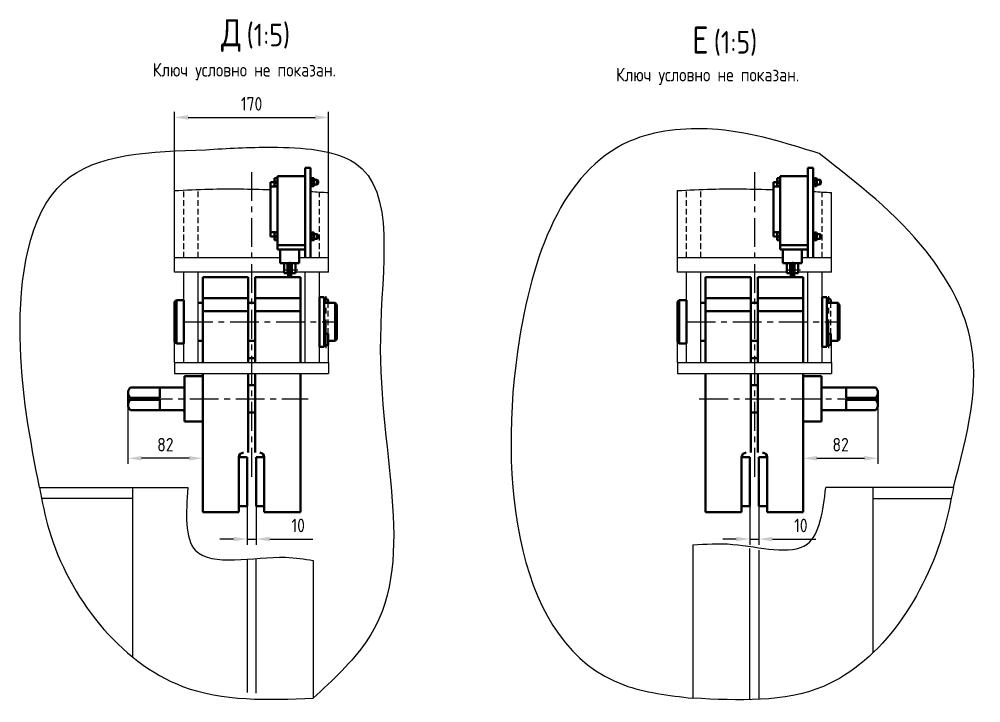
# Model space of a CAD drawing. Header units: millimetres. Extents: x 467 to 39028, y -12467 to 24298.
# Drawn here: x 33705 to 34766, y -3416 to -2661 of the extents above; entities that cross this region are included whole.
import ezdxf
from ezdxf.enums import TextEntityAlignment as Align

# ---------------------------------------------------------------- set-up
doc = ezdxf.new("R2010")
doc.units = ezdxf.units.MM
for name, pattern in [('CENTER', [50.8, 31.75, -6.35, 6.35, -6.35]), ('CENTER2', [1.125, 0.75, -0.125, 0.125, -0.125]), ('HIDDEN', [9.525, 6.35, -3.175])]:
    doc.linetypes.add(name, pattern=pattern)
for name, color, linetype in [('Bord', 1, 'Continuous'), ('Cen', 5, 'CENTER'), ('CEN2', 5, 'CENTER2'), ('Cent', 5, 'CENTER'), ('Dim', 7, 'Continuous'), ('Hide', 250, 'HIDDEN'), ('Text', 3, 'Continuous'), ('Textb', 6, 'Continuous')]:
    doc.layers.add(name, color=color, linetype=linetype)
doc.layers.add('Cont', color=6, linetype='Continuous', lineweight=40)
doc.styles.add('Style1', font='romans.shx', dxfattribs={"width": 0.8})
doc.dimstyles.new('Lin_5', dxfattribs={"dimscale": 5, "dimtxt": 3, "dimasz": 3, "dimexe": 1.25, "dimexo": 0, "dimgap": 1.5, "dimtad": 1, "dimdec": 1, "dimtxsty": 'Style1', "dimcen": 2.5, "dimclrt": 3, "dimadec": 0, "dimazin": 0, "dimtfac": 1, "dimtdec": 1, "dimtmove": 0, "dimatfit": 3, "dimldrblk": 'DOT', "dimfxl": 1, "dimarcsym": 0})

# ---------------------------------------------------------------- blocks, each defined once
blk = doc.blocks.new('*D286')
at = {"layer": 'Defpoints', "color": 0, "transparency": 16777216}
for p in [(33956.5, -3199.1), (33966.5, -3199.1), (33966.5, -3235.4)]:
    blk.add_point(p, dxfattribs=at)
at = {"layer": 'Dim', "color": 0, "lineweight": -2, "transparency": 16777216}
for p, q in [((33956.5, -3199.1), (33956.5, -3241.7)), ((33966.5, -3199.1), (33966.5, -3241.7)), ((33941.5, -3235.4), (33926.5, -3235.4)), ((33956.5, -3235.4), (33966.5, -3235.4)), ((33981.5, -3235.4), (34029.2, -3235.4))]:
    blk.add_line(p, q, dxfattribs=at)
at = {"layer": 'Dim', "color": 0, "transparency": 16777216}
for points in [[(33941.5, -3232.9), (33941.5, -3237.9), (33956.5, -3235.4)], [(33981.5, -3232.9), (33981.5, -3237.9), (33966.5, -3235.4)]]:
    blk.add_solid(points, dxfattribs=at)
at = {"layer": 'Dim', "color": 3, "transparency": 16777216, "insert": (34012.9, -3220.4), "char_height": 15, "attachment_point": 5, "style": 'Style1'}
blk.add_mtext('10', dxfattribs=at)
blk = doc.blocks.new('_Dot')
at = {"color": 0, "linetype": 'ByBlock', "lineweight": -2}
blk.add_line((-0.5, 0), (-1, 0), dxfattribs=at)
at = {"color": 0, "linetype": 'ByBlock', "const_width": 0.5}
blk.add_lwpolyline([(-0.25, 0, 1), (0.25, 0, 1)], format="xyb", close=True, dxfattribs=at)
blk = doc.blocks.new('*D287')
at = {"layer": 'Defpoints', "color": 0, "transparency": 16777216}
for p in [(34046.5, -2769.7), (33876.5, -2850.6), (34046.5, -2852.7)]:
    blk.add_point(p, dxfattribs=at)
at = {"layer": 'Dim', "color": 0, "lineweight": -2, "transparency": 16777216}
for p, q in [((33876.5, -2850.6), (33876.5, -2763.4)), ((33891.5, -2769.7), (34031.5, -2769.7)), ((34046.5, -2852.7), (34046.5, -2763.4))]:
    blk.add_line(p, q, dxfattribs=at)
at = {"layer": 'Dim', "color": 0, "transparency": 16777216}
for points in [[(33891.5, -2767.2), (33891.5, -2772.2), (33876.5, -2769.7)], [(34031.5, -2767.2), (34031.5, -2772.2), (34046.5, -2769.7)]]:
    blk.add_solid(points, dxfattribs=at)
at = {"layer": 'Dim', "color": 3, "transparency": 16777216, "insert": (33961.5, -2754.7), "char_height": 15, "attachment_point": 5, "style": 'Style1'}
blk.add_mtext('170', dxfattribs=at)
blk = doc.blocks.new('*D288')
at = {"layer": 'Defpoints', "color": 0, "transparency": 16777216}
for p in [(33825, -3083.9), (33907.5, -3110), (33825, -3146.2)]:
    blk.add_point(p, dxfattribs=at)
at = {"layer": 'Dim', "color": 0, "lineweight": -2, "transparency": 16777216}
for p, q in [((33825, -3083.9), (33825, -3152.5)), ((33907.5, -3110), (33907.5, -3152.5)), ((33892.5, -3146.2), (33840, -3146.2))]:
    blk.add_line(p, q, dxfattribs=at)
at = {"layer": 'Dim', "color": 0, "transparency": 16777216}
for points in [[(33840, -3143.7), (33840, -3148.7), (33825, -3146.2)], [(33892.5, -3143.7), (33892.5, -3148.7), (33907.5, -3146.2)]]:
    blk.add_solid(points, dxfattribs=at)
at = {"layer": 'Dim', "color": 3, "transparency": 16777216, "insert": (33866.3, -3131.2), "char_height": 15, "attachment_point": 5, "style": 'Style1'}
blk.add_mtext('82', dxfattribs=at)
blk = doc.blocks.new('ZNAK01')
at = {"layer": 'Textb', "style": 'Style1', "width": 0.8}
blk.add_attdef('А', text='', height=6, dxfattribs=at).set_placement((3.95, -0.02), align=Align.RIGHT)
blk.add_attdef('SC(1)', (5.07, -0.02), '', height=5, dxfattribs=at)
blk = doc.blocks.new('*D289')
at = {"layer": 'Defpoints', "color": 0, "transparency": 16777216}
for p in [(34511.4, -3199.1), (34521.4, -3199.1), (34521.4, -3235.4)]:
    blk.add_point(p, dxfattribs=at)
at = {"layer": 'Dim', "color": 0, "lineweight": -2, "transparency": 16777216}
for p, q in [((34511.4, -3199.1), (34511.4, -3241.7)), ((34521.4, -3199.1), (34521.4, -3241.7)), ((34496.4, -3235.4), (34481.4, -3235.4)), ((34511.4, -3235.4), (34521.4, -3235.4)), ((34536.4, -3235.4), (34584.1, -3235.4))]:
    blk.add_line(p, q, dxfattribs=at)
at = {"layer": 'Dim', "color": 0, "transparency": 16777216}
for points in [[(34496.4, -3232.9), (34496.4, -3237.9), (34511.4, -3235.4)], [(34536.4, -3232.9), (34536.4, -3237.9), (34521.4, -3235.4)]]:
    blk.add_solid(points, dxfattribs=at)
at = {"layer": 'Dim', "color": 3, "transparency": 16777216, "insert": (34567.7, -3220.4), "char_height": 15, "attachment_point": 5, "style": 'Style1'}
blk.add_mtext('10', dxfattribs=at)
blk = doc.blocks.new('*D290')
at = {"layer": 'Defpoints', "color": 0, "transparency": 16777216}
for p in [(34652.8, -3083.9), (34570.4, -3110), (34652.8, -3146.2)]:
    blk.add_point(p, dxfattribs=at)
at = {"layer": 'Dim', "color": 0, "lineweight": -2, "transparency": 16777216}
for p, q in [((34652.8, -3083.9), (34652.8, -3152.5)), ((34570.4, -3110), (34570.4, -3152.5)), ((34585.4, -3146.2), (34637.8, -3146.2))]:
    blk.add_line(p, q, dxfattribs=at)
at = {"layer": 'Dim', "color": 0, "transparency": 16777216}
for points in [[(34585.4, -3143.7), (34585.4, -3148.7), (34570.4, -3146.2)], [(34637.8, -3143.7), (34637.8, -3148.7), (34652.8, -3146.2)]]:
    blk.add_solid(points, dxfattribs=at)
at = {"layer": 'Dim', "color": 3, "transparency": 16777216, "insert": (34611.6, -3131.2), "char_height": 15, "attachment_point": 5, "style": 'Style1'}
blk.add_mtext('82', dxfattribs=at)

msp = doc.modelspace()

# ---------------------------------------------------------------- linework, layer by layer
at = {"layer": 'Bord', "ltscale": 0.496}
for p, q in [((34030.397, -2839.093), (34034.43, -2839.093)), ((34030.397, -2843.227), (34034.43, -2843.227)), ((34585.27, -2839.093), (34589.303, -2839.093)), ((34585.27, -2843.227), (34589.303, -2843.227)), ((34030.397, -2899.093), (34034.43, -2899.093)), ((34030.397, -2903.227), (34034.43, -2903.227)), ((34585.27, -2899.093), (34589.303, -2899.093)), ((34585.27, -2903.227), (34589.303, -2903.227))]:
    msp.add_line(p, q, dxfattribs=at)
at = {"layer": 'Bord'}
for p, q in [((33727.288, -3178.558), (33891.119, -3178.56)), ((33830.399, -3365.988), (33830.396, -3178.561)), ((34736.105, -3178.558), (34595.273, -3178.56)), ((34647.469, -3360.881), (34647.471, -3178.561)), ((33830.423, -3190.556), (33729.495, -3190.557)), ((34647.444, -3190.556), (34733.898, -3190.557)), ((34448.43, -3241.876), (34448.436, -3411.205)), ((34511.37, -3412.861), (34511.37, -3245.799)), ((33956.497, -3257.671), (33956.498, -3404.887)), ((33966.496, -3405.778), (33966.496, -3256.94)), ((34521.369, -3247.66), (34521.369, -3412.51)), ((34029.436, -3258.938), (34029.431, -3411.205))]:
    msp.add_line(p, q, dxfattribs=at)
for points, knots in [([(34588.057, -2809.67), (34551.551, -2798.113), (34485.915, -2777.333), (34321.601, -2789.999), (34217.68, -3055.589), (34258.131, -3388.787), (34421.846, -3408.073), (34448.436, -3411.205)], [0, 0, 0, 0, 115.10112163, 206.9503807, 461.36037269, 861.22878056, 938.7669498, 938.7669498, 938.7669498, 938.7669498]), ([(33727.288, -3178.558), (33717.06, -3125.416), (33696.029, -3016.141), (33723.047, -2811.081), (33850.448, -2807.212), (33911.069, -2805.371)], [0, 0, 0, 0, 168.01832867, 345.49484149, 506.60068017, 506.60068017, 506.60068017, 506.60068017]), ([(33911.069, -2805.371), (33934.685, -2803.931), (33988.305, -2800.66), (34130.027, -2810.638), (34075.229, -3080.662), (34158.348, -3291.82), (34051.161, -3391.082), (34029.431, -3411.205)], [0, 0, 0, 0, 73.1126751, 166.00749644, 361.77870852, 697.49557354, 782.86237909, 782.86237909, 782.86237909, 782.86237909]), ([(34736.105, -3178.558), (34751.191, -3121.919), (34775.775, -3029.62), (34700.49, -2896.924), (34630.346, -2842.489), (34588.057, -2809.67)], [0, 0, 0, 0, 167.63959973, 273.1846736, 433.42671517, 433.42671517, 433.42671517, 433.42671517]), ([(33876.497, -2850.56), (33889.187, -2849.911), (33924.51, -2848.103), (33959.85, -2848.662), (33982.497, -2849.492)], [0, 0, 0, 0, 38.10984978, 106.07287068, 106.07287068, 106.07287068, 106.07287068]), ([(34431.37, -2850.56), (34444.061, -2849.911), (34479.384, -2848.103), (34514.724, -2848.662), (34537.37, -2849.492)], [0, 0, 0, 0, 38.10984978, 106.07287068, 106.07287068, 106.07287068, 106.07287068]), ([(33727.288, -3178.558), (33730.34, -3194.257), (33747.742, -3283.758), (33851.504, -3417.945), (33979.554, -3413.095), (34029.431, -3411.205)], [0, 0, 0, 0, 48.25422289, 275.09139175, 419.82071356, 419.82071356, 419.82071356, 419.82071356]), ([(33891.119, -3178.56), (33889.201, -3206.711), (33884.545, -3275.033), (33977.975, -3250.918), (34019.657, -3257.414), (34029.436, -3258.938)], [0, 0, 0, 0, 69.90211051, 169.64520876, 200.22089095, 200.22089095, 200.22089095, 200.22089095]), ([(34448.43, -3241.876), (34462.616, -3240.898), (34503.129, -3238.102), (34584.795, -3262.537), (34592.047, -3204.411), (34595.273, -3178.56)], [0, 0, 0, 0, 44.18046302, 126.1721276, 191.84889753, 191.84889753, 191.84889753, 191.84889753]), ([(34736.105, -3178.558), (34732.986, -3194.195), (34715.797, -3280.381), (34625.54, -3420.055), (34498.975, -3413.731), (34448.436, -3411.205)], [0, 0, 0, 0, 48.25422289, 265.97132198, 410.7006438, 410.7006438, 410.7006438, 410.7006438])]:
    msp.add_open_spline(points, degree=3, knots=knots, dxfattribs=at)
for points in [[(34026.497, -2851.56), (34033.163, -2851.922), (34039.83, -2852.296), (34046.497, -2852.671)], [(34581.37, -2851.56), (34588.037, -2851.922), (34594.704, -2852.296), (34601.37, -2852.671)]]:
    msp.add_open_spline(points, degree=3, dxfattribs=at)
at = {"layer": 'Cen'}
for p, q in [((34043.828, -3024.479), (34043.828, -2967.151)), ((34598.702, -3024.479), (34598.702, -2967.151)), ((33886.858, -2995.56), (34055.005, -2995.56)), ((34441.731, -2995.56), (34609.878, -2995.56)), ((33842.386, -3080.55), (34023.952, -3080.55)), ((34455.582, -3080.55), (34635.481, -3080.55))]:
    msp.add_line(p, q, dxfattribs=at)
at = {"layer": 'CEN2'}
for p, q in [((34012.426, -2938.56), (33996.483, -2938.56)), ((34003.497, -2929.237), (34003.497, -2946.92)), ((34567.3, -2938.56), (34551.357, -2938.56)), ((34558.37, -2929.237), (34558.37, -2946.92))]:
    msp.add_line(p, q, dxfattribs=at)
at = {"layer": 'Cent'}
for p, q in [((33961.497, -2830.011), (33961.497, -3169.85)), ((34516.37, -2830.011), (34516.37, -3169.85))]:
    msp.add_line(p, q, dxfattribs=at)
at = {"layer": 'Cont'}
for p, q in [((34020.497, -2825.56), (34020.497, -2924.56)), ((34020.497, -2825.56), (34026.497, -2825.56)), ((34026.497, -2924.56), (34026.497, -2825.56)), ((34575.37, -2825.56), (34575.37, -2924.56)), ((34575.37, -2825.56), (34581.37, -2825.56)), ((34581.37, -2924.56), (34581.37, -2825.56)), ((33982.497, -2845.949), (33982.497, -2841.16)), ((33982.497, -2841.16), (33988.397, -2841.16)), ((33989.997, -2834.66), (34020.497, -2834.66)), ((33989.997, -2834.66), (33989.997, -2910.66)), ((34537.37, -2845.949), (34537.37, -2841.16)), ((34537.37, -2841.16), (34543.27, -2841.16)), ((34544.87, -2834.66), (34575.37, -2834.66)), ((34544.87, -2834.66), (34544.87, -2910.66)), ((33982.497, -2845.949), (33982.497, -2896.371)), ((33982.497, -2845.949), (33989.997, -2845.949)), ((34537.37, -2845.949), (34537.37, -2896.371)), ((34537.37, -2845.949), (34544.87, -2845.949)), ((33982.497, -2901.16), (33982.497, -2896.371)), ((33982.497, -2896.371), (33989.997, -2896.371)), ((34537.37, -2901.16), (34537.37, -2896.371)), ((34537.37, -2896.371), (34544.87, -2896.371)), ((33982.497, -2901.16), (33988.397, -2901.16)), ((34537.37, -2901.16), (34543.27, -2901.16)), ((33989.997, -2910.66), (34020.497, -2910.66)), ((33989.997, -2915.66), (33989.997, -2910.66)), ((34020.497, -2915.66), (33989.997, -2915.66)), ((33992.997, -2915.66), (33992.997, -2930.66)), ((34013.997, -2915.66), (34013.997, -2930.66)), ((34544.87, -2910.66), (34575.37, -2910.66)), ((34544.87, -2915.66), (34544.87, -2910.66)), ((34575.37, -2915.66), (34544.87, -2915.66)), ((34547.87, -2915.66), (34547.87, -2930.66)), ((34568.87, -2915.66), (34568.87, -2930.66)), ((34013.997, -2930.66), (33992.997, -2930.66)), ((33997.247, -2930.66), (33997.247, -2941.811)), ((34001.197, -2941.811), (34001.197, -2930.66)), ((34001.197, -2936.87), (34001.719, -2936.87)), ((34001.719, -2930.848), (34001.719, -2946.272)), ((34001.719, -2930.848), (34005.274, -2930.848)), ((34005.274, -2930.848), (34005.274, -2946.272)), ((34005.797, -2936.87), (34005.274, -2936.87)), ((34005.797, -2941.811), (34005.797, -2930.66)), ((34009.747, -2930.66), (34009.747, -2941.811)), ((34568.87, -2930.66), (34547.87, -2930.66)), ((34552.12, -2930.66), (34552.12, -2941.811)), ((34556.07, -2941.811), (34556.07, -2930.66)), ((34556.07, -2936.87), (34556.593, -2936.87)), ((34556.593, -2930.848), (34556.593, -2946.272)), ((34556.593, -2930.848), (34560.148, -2930.848)), ((34560.148, -2930.848), (34560.148, -2946.272)), ((34560.67, -2936.87), (34560.148, -2936.87)), ((34560.67, -2941.811), (34560.67, -2930.66)), ((34564.62, -2930.66), (34564.62, -2941.811)), ((33907.497, -2946.272), (33907.497, -3040.56)), ((33907.497, -2946.272), (33957.497, -2946.272)), ((33957.497, -2946.272), (33957.497, -3040.56)), ((33965.497, -2946.272), (33965.497, -3040.56)), ((34015.497, -2946.272), (33965.497, -2946.272)), ((34001.197, -2941.811), (33997.247, -2941.811)), ((34001.197, -2940.25), (34001.719, -2940.25)), ((34001.719, -2946.272), (34005.274, -2946.272)), ((34005.797, -2940.25), (34005.274, -2940.25)), ((34009.747, -2941.811), (34005.797, -2941.811)), ((34015.497, -2946.272), (34015.497, -3040.56)), ((34462.37, -2946.272), (34462.37, -3040.56)), ((34462.37, -2946.272), (34512.37, -2946.272)), ((34512.37, -2946.272), (34512.37, -3040.56)), ((34520.37, -2946.272), (34520.37, -3040.56)), ((34570.37, -2946.272), (34520.37, -2946.272)), ((34556.07, -2941.811), (34552.12, -2941.811)), ((34556.07, -2940.25), (34556.593, -2940.25)), ((34556.593, -2946.272), (34560.148, -2946.272)), ((34560.67, -2940.25), (34560.148, -2940.25)), ((34564.62, -2941.811), (34560.67, -2941.811)), ((34570.37, -2946.272), (34570.37, -3040.56)), ((33878.497, -2971.56), (33876.497, -2973.56)), ((33878.497, -2971.56), (33878.497, -3019.56)), ((33886.497, -2971.56), (33878.497, -2971.56)), ((33886.497, -3019.56), (33886.497, -2971.56)), ((33957.497, -2969.302), (33907.497, -2969.302)), ((34015.497, -2969.302), (33965.497, -2969.302)), ((34036.497, -3023.06), (34036.497, -2968.06)), ((34041.578, -2968.06), (34036.578, -2968.06)), ((34041.578, -3023.06), (34041.578, -2968.06)), ((34433.37, -2971.56), (34431.37, -2973.56)), ((34433.37, -2971.56), (34433.37, -3019.56)), ((34441.37, -2971.56), (34433.37, -2971.56)), ((34441.37, -3019.56), (34441.37, -2971.56)), ((34512.37, -2969.302), (34462.37, -2969.302)), ((34570.37, -2969.302), (34520.37, -2969.302)), ((34591.37, -3023.06), (34591.37, -2968.06)), ((34596.452, -2968.06), (34591.452, -2968.06)), ((34596.452, -3023.06), (34596.452, -2968.06)), ((33876.497, -3017.56), (33876.497, -2973.56)), ((33907.497, -2974.56), (33902.497, -2974.56)), ((33965.497, -2974.56), (33957.497, -2974.56)), ((34053.578, -2974.56), (34041.578, -2974.56)), ((34046.078, -2974.56), (34046.078, -2972.31)), ((34053.578, -2974.56), (34053.578, -3016.56)), ((34053.578, -2974.56), (34055.578, -2976.56)), ((34055.578, -2976.56), (34055.578, -3014.56)), ((34431.37, -3017.56), (34431.37, -2973.56)), ((34462.37, -2974.56), (34457.37, -2974.56)), ((34520.37, -2974.56), (34512.37, -2974.56)), ((34608.452, -2974.56), (34596.452, -2974.56)), ((34600.952, -2974.56), (34600.952, -2972.31)), ((34608.452, -2974.56), (34608.452, -3016.56)), ((34608.452, -2974.56), (34610.452, -2976.56)), ((34610.452, -2976.56), (34610.452, -3014.56)), ((33957.497, -2983.68), (33907.497, -2983.68)), ((34015.497, -2983.68), (33965.497, -2983.68)), ((34512.37, -2983.68), (34462.37, -2983.68)), ((34570.37, -2983.68), (34520.37, -2983.68)), ((34041.578, -3008.685), (34046.078, -3008.685)), ((34046.078, -3020.924), (34046.078, -3008.685)), ((34596.452, -3008.685), (34600.952, -3008.685)), ((34600.952, -3020.924), (34600.952, -3008.685)), ((33878.497, -3019.56), (33876.497, -3017.56)), ((33886.497, -3019.56), (33878.497, -3019.56)), ((33907.497, -3016.56), (33902.497, -3016.56)), ((33965.497, -3016.56), (33957.497, -3016.56)), ((34041.578, -3023.06), (34036.578, -3023.06)), ((34053.578, -3016.56), (34046.078, -3016.56)), ((34053.578, -3016.56), (34055.578, -3014.56)), ((34433.37, -3019.56), (34431.37, -3017.56)), ((34441.37, -3019.56), (34433.37, -3019.56)), ((34462.37, -3016.56), (34457.37, -3016.56)), ((34520.37, -3016.56), (34512.37, -3016.56)), ((34596.452, -3023.06), (34591.452, -3023.06)), ((34608.452, -3016.56), (34600.952, -3016.56)), ((34608.452, -3016.56), (34610.452, -3014.56)), ((33965.497, -3035.56), (33957.497, -3035.56)), ((34520.37, -3035.56), (34512.37, -3035.56)), ((33887.497, -3095.05), (33887.497, -3055.55)), ((33887.497, -3055.55), (33907.497, -3055.55)), ((33907.497, -3052.56), (33907.497, -3205.598)), ((33907.497, -3055.55), (33907.497, -3105.55)), ((33957.497, -3052.56), (33957.497, -3139.981)), ((33965.497, -3052.56), (33965.497, -3139.981)), ((34015.497, -3052.56), (34015.497, -3205.598)), ((34462.37, -3052.56), (34462.37, -3205.598)), ((34512.37, -3052.56), (34512.37, -3139.981)), ((34520.37, -3052.56), (34520.37, -3139.981)), ((34570.37, -3052.56), (34570.37, -3205.598)), ((34570.37, -3055.55), (34570.37, -3105.55)), ((34590.37, -3055.55), (34570.37, -3055.55)), ((34590.37, -3095.05), (34590.37, -3055.55)), ((33957.497, -3065.55), (33965.497, -3065.55)), ((34512.37, -3065.55), (34520.37, -3065.55)), ((33825.049, -3080.55), (33825.049, -3073.8)), ((33827.826, -3068.05), (33882.29, -3068.05)), ((33860.049, -3079.55), (33860.049, -3068.05)), ((33882.29, -3068.05), (33885.497, -3068.05)), ((34595.577, -3068.05), (34592.37, -3068.05)), ((34650.041, -3068.05), (34595.577, -3068.05)), ((34617.818, -3079.55), (34617.818, -3068.05)), ((34652.818, -3080.55), (34652.818, -3073.8)), ((33825.049, -3080.55), (33825.049, -3087.3)), ((33827.826, -3079.55), (33860.049, -3079.55)), ((33827.826, -3081.55), (33860.049, -3081.55)), ((33860.049, -3081.55), (33860.049, -3093.05)), ((34650.041, -3079.55), (34617.818, -3079.55)), ((34617.818, -3081.55), (34617.818, -3093.05)), ((34650.041, -3081.55), (34617.818, -3081.55)), ((34652.818, -3080.55), (34652.818, -3087.3)), ((33827.826, -3093.05), (33882.203, -3093.05)), ((33882.203, -3093.05), (33885.497, -3093.05)), ((33887.497, -3105.55), (33887.497, -3095.05)), ((33957.497, -3095.55), (33965.497, -3095.55)), ((34512.37, -3095.55), (34520.37, -3095.55)), ((34590.37, -3105.55), (34590.37, -3095.05)), ((34595.664, -3093.05), (34592.37, -3093.05)), ((34650.041, -3093.05), (34595.664, -3093.05)), ((33907.497, -3105.55), (33887.497, -3105.55)), ((34570.37, -3105.55), (34590.37, -3105.55)), ((33947.497, -3144.981), (33947.497, -3205.598)), ((33947.497, -3144.981), (33956.497, -3144.981)), ((33947.497, -3199.146), (33947.497, -3144.981)), ((33956.497, -3144.981), (33956.497, -3199.146)), ((33975.497, -3144.981), (33966.497, -3144.981)), ((33966.497, -3144.981), (33966.497, -3199.146)), ((33975.497, -3144.981), (33975.497, -3205.598)), ((33975.497, -3199.146), (33975.497, -3144.981)), ((34502.37, -3144.981), (34502.37, -3205.598)), ((34502.37, -3144.981), (34511.37, -3144.981)), ((34502.37, -3199.146), (34502.37, -3144.981)), ((34511.37, -3144.981), (34511.37, -3199.146)), ((34530.37, -3144.981), (34521.37, -3144.981)), ((34521.37, -3144.981), (34521.37, -3199.146)), ((34530.37, -3144.981), (34530.37, -3205.598)), ((34530.37, -3199.146), (34530.37, -3144.981)), ((33956.497, -3199.146), (33947.497, -3199.146)), ((33966.497, -3199.146), (33975.497, -3199.146)), ((34511.37, -3199.146), (34502.37, -3199.146)), ((34521.37, -3199.146), (34530.37, -3199.146)), ((33947.497, -3205.598), (33907.497, -3205.598)), ((33975.497, -3205.598), (34015.497, -3205.598)), ((34502.37, -3205.598), (34462.37, -3205.598)), ((34530.37, -3205.598), (34570.37, -3205.598))]:
    msp.add_line(p, q, dxfattribs=at)
at = {"layer": 'Cont', "ltscale": 0.496}
for p, q in [((33986.697, -2840.46), (33986.697, -2836.91)), ((33986.697, -2836.91), (33989.997, -2836.91)), ((33988.397, -2840.46), (33986.697, -2840.46)), ((33986.697, -2845.41), (33986.697, -2841.86)), ((33986.697, -2841.86), (33988.397, -2841.86)), ((33988.397, -2841.86), (33988.397, -2840.46)), ((33989.997, -2836.91), (33989.997, -2845.41)), ((34026.497, -2844.91), (34026.497, -2837.41)), ((34026.497, -2837.41), (34027.697, -2837.41)), ((34026.497, -2840.723), (34027.697, -2841.16)), ((34026.497, -2841.16), (34027.697, -2841.597)), ((34027.697, -2837.56), (34028.101, -2836.86)), ((34027.697, -2837.41), (34027.697, -2844.91)), ((34027.697, -2837.56), (34027.697, -2844.76)), ((34027.697, -2838.31), (34028.101, -2839.01)), ((34027.697, -2844.01), (34028.101, -2843.31)), ((34028.101, -2836.86), (34029.993, -2836.86)), ((34028.101, -2839.01), (34029.993, -2839.01)), ((34028.101, -2843.31), (34029.993, -2843.31)), ((34029.993, -2836.86), (34030.397, -2837.56)), ((34029.993, -2839.01), (34030.397, -2838.31)), ((34029.993, -2843.31), (34030.397, -2844.01)), ((34030.397, -2837.56), (34030.397, -2844.76)), ((34033.997, -2838.66), (34030.397, -2838.66)), ((34030.397, -2843.66), (34033.997, -2843.66)), ((34034.997, -2839.66), (34033.997, -2838.66)), ((34033.997, -2843.66), (34033.997, -2838.66)), ((34033.997, -2843.66), (34034.997, -2842.66)), ((34034.997, -2842.66), (34034.997, -2839.66)), ((34541.57, -2840.46), (34541.57, -2836.91)), ((34541.57, -2836.91), (34544.87, -2836.91)), ((34543.27, -2840.46), (34541.57, -2840.46)), ((34541.57, -2845.41), (34541.57, -2841.86)), ((34541.57, -2841.86), (34543.27, -2841.86)), ((34543.27, -2841.86), (34543.27, -2840.46)), ((34544.87, -2836.91), (34544.87, -2845.41)), ((34581.37, -2844.91), (34581.37, -2837.41)), ((34581.37, -2837.41), (34582.57, -2837.41)), ((34581.37, -2840.723), (34582.57, -2841.16)), ((34581.37, -2841.16), (34582.57, -2841.597)), ((34582.57, -2837.56), (34582.974, -2836.86)), ((34582.57, -2837.41), (34582.57, -2844.91)), ((34582.57, -2837.56), (34582.57, -2844.76)), ((34582.57, -2838.31), (34582.974, -2839.01)), ((34582.57, -2844.01), (34582.974, -2843.31)), ((34582.974, -2836.86), (34584.866, -2836.86)), ((34582.974, -2839.01), (34584.866, -2839.01)), ((34582.974, -2843.31), (34584.866, -2843.31)), ((34584.866, -2836.86), (34585.27, -2837.56)), ((34584.866, -2839.01), (34585.27, -2838.31)), ((34584.866, -2843.31), (34585.27, -2844.01)), ((34585.27, -2837.56), (34585.27, -2844.76)), ((34588.87, -2838.66), (34585.27, -2838.66)), ((34585.27, -2843.66), (34588.87, -2843.66)), ((34589.87, -2839.66), (34588.87, -2838.66)), ((34588.87, -2843.66), (34588.87, -2838.66)), ((34588.87, -2843.66), (34589.87, -2842.66)), ((34589.87, -2842.66), (34589.87, -2839.66)), ((33989.997, -2845.41), (33986.697, -2845.41)), ((34027.697, -2844.91), (34026.497, -2844.91)), ((34028.101, -2845.46), (34027.697, -2844.76)), ((34029.993, -2845.46), (34028.101, -2845.46)), ((34030.397, -2844.76), (34029.993, -2845.46)), ((34544.87, -2845.41), (34541.57, -2845.41)), ((34582.57, -2844.91), (34581.37, -2844.91)), ((34582.974, -2845.46), (34582.57, -2844.76)), ((34584.866, -2845.46), (34582.974, -2845.46)), ((34585.27, -2844.76), (34584.866, -2845.46)), ((33986.697, -2900.46), (33986.697, -2896.91)), ((33986.697, -2896.91), (33989.997, -2896.91)), ((33989.997, -2896.91), (33989.997, -2905.41)), ((34027.697, -2897.56), (34028.101, -2896.86)), ((34028.101, -2896.86), (34029.993, -2896.86)), ((34029.993, -2896.86), (34030.397, -2897.56)), ((34541.57, -2900.46), (34541.57, -2896.91)), ((34541.57, -2896.91), (34544.87, -2896.91)), ((34544.87, -2896.91), (34544.87, -2905.41)), ((34582.57, -2897.56), (34582.974, -2896.86)), ((34582.974, -2896.86), (34584.866, -2896.86)), ((34584.866, -2896.86), (34585.27, -2897.56)), ((33988.397, -2900.46), (33986.697, -2900.46)), ((33986.697, -2905.41), (33986.697, -2901.86)), ((33986.697, -2901.86), (33988.397, -2901.86)), ((33989.997, -2905.41), (33986.697, -2905.41)), ((33988.397, -2901.86), (33988.397, -2900.46)), ((34026.497, -2904.91), (34026.497, -2897.41)), ((34026.497, -2897.41), (34027.697, -2897.41)), ((34026.497, -2900.723), (34027.697, -2901.16)), ((34026.497, -2901.16), (34027.697, -2901.597)), ((34027.697, -2904.91), (34026.497, -2904.91)), ((34027.697, -2897.41), (34027.697, -2904.91)), ((34027.697, -2897.56), (34027.697, -2904.76)), ((34027.697, -2898.31), (34028.101, -2899.01)), ((34027.697, -2904.01), (34028.101, -2903.31)), ((34028.101, -2905.46), (34027.697, -2904.76)), ((34028.101, -2899.01), (34029.993, -2899.01)), ((34028.101, -2903.31), (34029.993, -2903.31)), ((34029.993, -2905.46), (34028.101, -2905.46)), ((34029.993, -2899.01), (34030.397, -2898.31)), ((34029.993, -2903.31), (34030.397, -2904.01)), ((34030.397, -2904.76), (34029.993, -2905.46)), ((34030.397, -2897.56), (34030.397, -2904.76)), ((34033.997, -2898.66), (34030.397, -2898.66)), ((34030.397, -2903.66), (34033.997, -2903.66)), ((34034.997, -2899.66), (34033.997, -2898.66)), ((34033.997, -2903.66), (34033.997, -2898.66)), ((34033.997, -2903.66), (34034.997, -2902.66)), ((34034.997, -2902.66), (34034.997, -2899.66)), ((34543.27, -2900.46), (34541.57, -2900.46)), ((34541.57, -2905.41), (34541.57, -2901.86)), ((34541.57, -2901.86), (34543.27, -2901.86)), ((34544.87, -2905.41), (34541.57, -2905.41)), ((34543.27, -2901.86), (34543.27, -2900.46)), ((34581.37, -2904.91), (34581.37, -2897.41)), ((34581.37, -2897.41), (34582.57, -2897.41)), ((34581.37, -2900.723), (34582.57, -2901.16)), ((34581.37, -2901.16), (34582.57, -2901.597)), ((34582.57, -2904.91), (34581.37, -2904.91)), ((34582.57, -2897.41), (34582.57, -2904.91)), ((34582.57, -2897.56), (34582.57, -2904.76)), ((34582.57, -2898.31), (34582.974, -2899.01)), ((34582.57, -2904.01), (34582.974, -2903.31)), ((34582.974, -2905.46), (34582.57, -2904.76)), ((34582.974, -2899.01), (34584.866, -2899.01)), ((34582.974, -2903.31), (34584.866, -2903.31)), ((34584.866, -2905.46), (34582.974, -2905.46)), ((34584.866, -2899.01), (34585.27, -2898.31)), ((34584.866, -2903.31), (34585.27, -2904.01)), ((34585.27, -2904.76), (34584.866, -2905.46)), ((34585.27, -2897.56), (34585.27, -2904.76)), ((34588.87, -2898.66), (34585.27, -2898.66)), ((34585.27, -2903.66), (34588.87, -2903.66)), ((34589.87, -2899.66), (34588.87, -2898.66)), ((34588.87, -2903.66), (34588.87, -2898.66)), ((34588.87, -2903.66), (34589.87, -2902.66)), ((34589.87, -2902.66), (34589.87, -2899.66))]:
    msp.add_line(p, q, dxfattribs=at)
at = {"layer": 'Cont', "linetype": 'Continuous', "lineweight": 25}
for p, q in [((33876.497, -2924.56), (33876.497, -2850.56)), ((34046.497, -2924.56), (34046.497, -2852.671)), ((34431.37, -2924.56), (34431.37, -2850.56)), ((34601.37, -2924.56), (34601.37, -2852.671)), ((33876.497, -2928.56), (33876.497, -2924.56)), ((33876.497, -2924.56), (33992.997, -2924.56)), ((33876.497, -2940.56), (33876.497, -2928.56)), ((34013.997, -2924.56), (34046.497, -2924.56)), ((34046.497, -2928.56), (34046.497, -2924.56)), ((34046.497, -2940.56), (34046.497, -2928.56)), ((34431.37, -2928.56), (34431.37, -2924.56)), ((34431.37, -2924.56), (34547.87, -2924.56)), ((34431.37, -2940.56), (34431.37, -2928.56)), ((34568.87, -2924.56), (34601.37, -2924.56)), ((34601.37, -2928.56), (34601.37, -2924.56)), ((34601.37, -2940.56), (34601.37, -2928.56)), ((33997.247, -2940.56), (33876.497, -2940.56)), ((33886.497, -3040.56), (33886.497, -2940.56)), ((33902.497, -3040.56), (33902.497, -2940.56)), ((34001.719, -2940.56), (34001.197, -2940.56)), ((34005.797, -2940.56), (34005.274, -2940.56)), ((34046.497, -2940.56), (34009.747, -2940.56)), ((34020.497, -3040.56), (34020.497, -2940.56)), ((34036.497, -3040.56), (34036.497, -2940.56)), ((34552.12, -2940.56), (34431.37, -2940.56)), ((34441.37, -3040.56), (34441.37, -2940.56)), ((34457.37, -3040.56), (34457.37, -2940.56)), ((34556.593, -2940.56), (34556.07, -2940.56)), ((34560.67, -2940.56), (34560.148, -2940.56)), ((34601.37, -2940.56), (34564.62, -2940.56)), ((34575.37, -3040.56), (34575.37, -2940.56)), ((34591.37, -3040.56), (34591.37, -2940.56)), ((33876.497, -3040.56), (33876.497, -3017.56)), ((34046.497, -3040.56), (34046.497, -3017.56)), ((34431.37, -3040.56), (34431.37, -3017.56)), ((34601.37, -3040.56), (34601.37, -3017.56)), ((33876.497, -3040.56), (33876.497, -3052.56)), ((33876.497, -3040.56), (34046.497, -3040.56)), ((34005.497, -3040.56), (34021.497, -3040.56)), ((34046.497, -3040.56), (34046.497, -3052.56)), ((34431.37, -3040.56), (34431.37, -3052.56)), ((34431.37, -3040.56), (34601.37, -3040.56)), ((34560.37, -3040.56), (34576.37, -3040.56)), ((34601.37, -3040.56), (34601.37, -3052.56)), ((33876.497, -3052.56), (34046.497, -3052.56)), ((34431.37, -3052.56), (34601.37, -3052.56))]:
    msp.add_line(p, q, dxfattribs=at)
at = {"layer": 'Cont', "ltscale": 0.496}
for centre, start, end in [((34033.618, -2841.16), 158.708166, 201.291834), ((34024.476, -2841.16), 338.708166, 21.291834), ((34588.491, -2841.16), 158.708166, 201.291834), ((34579.349, -2841.16), 338.708166, 21.291834), ((34033.618, -2901.16), 158.708166, 201.291834), ((34024.476, -2901.16), 338.708166, 21.291834), ((34588.491, -2901.16), 158.708166, 201.291834), ((34579.349, -2901.16), 338.708166, 21.291834)]:
    msp.add_arc(centre, 5.921, start, end, dxfattribs=at)
at = {"layer": 'Cont'}
for centre, radius, start, end in [((34043.828, -2972.31), 2.25, 0, 180), ((34598.702, -2972.31), 2.25, 0, 180), ((34044.114, -3016.937), 4.445, 235.221848, 296.228497), ((34598.987, -3016.937), 4.445, 235.221848, 296.228497), ((33885.497, -3066.05), 2, 270, 0), ((34592.37, -3066.05), 2, 180, 270), ((33832.391, -3073.8), 7.342, 128.449508, 231.550492), ((34645.476, -3073.8), 7.342, 308.449508, 51.550492), ((33832.391, -3087.3), 7.342, 128.449508, 231.550492), ((33828.253, -3080.51), 1.05, 113.985327, 182.198705), ((33828.253, -3080.59), 1.05, 177.801295, 246.014673), ((34649.614, -3080.51), 1.05, 357.801295, 66.014673), ((34649.614, -3080.59), 1.05, 293.985327, 2.198705), ((34645.476, -3087.3), 7.342, 308.449508, 51.550492), ((33885.497, -3095.05), 2, 0, 90), ((34592.37, -3095.05), 2, 90, 180), ((33952.497, -3144.981), 5, 90, 180), ((33970.497, -3144.981), 5, 0, 90), ((34507.37, -3144.981), 5, 90, 180), ((34525.37, -3144.981), 5, 0, 90)]:
    msp.add_arc(centre, radius, start, end, dxfattribs=at)
at = {"layer": 'Hide'}
for p, q in [((33886.497, -2924.56), (33886.497, -2850.054)), ((33902.497, -2924.56), (33902.497, -2849.327)), ((34036.497, -2924.56), (34036.497, -2852.11)), ((34441.37, -2924.56), (34441.37, -2850.054)), ((34457.37, -2924.56), (34457.37, -2849.327)), ((34591.37, -2924.56), (34591.37, -2852.11)), ((34046.078, -3008.685), (34046.078, -2974.56)), ((34600.952, -3008.685), (34600.952, -2974.56))]:
    msp.add_line(p, q, dxfattribs=at)

# ---------------------------------------------------------------- block references
at = {"xscale": 5, "yscale": 5, "zscale": 5}
for p, values in [((33930.635, -2691.091), {'А': 'Д', 'SC(1)': '(1:5)'}), ((34446.261, -2699.093), {'А': 'Е', 'SC(1)': '(1:5)'})]:
    msp.add_blockref('ZNAK01', p, dxfattribs=at).add_auto_attribs(values)

# ---------------------------------------------------------------- texts
at = {"layer": 'Text', "char_height": 14.9634, "attachment_point": 1, "style": 'Style1'}
for insert in [(33852.359, -2709.596), (34363.689, -2714.967)]:
    msp.add_mtext_dynamic_manual_height_columns('Ключ условно не показан.', width=263.25623, gutter_width=1, heights=[0], dxfattribs=dict(at, insert=insert))

# ---------------------------------------------------------------- dimensions: what is measured, and where the dimension line sits
at = {"layer": 'Dim'}
dim = msp.add_linear_dim(base=(34046.497, -2769.655), p1=(33876.497, -2850.56), p2=(34046.497, -2852.671), dimstyle='Lin_5', override={"dimtp": 0.1, "dimtm": 0.1, "dimtfac": 0.71, "dimtdec": 2}, dxfattribs=at)
dim.commit()
dim.dimension.update_dxf_attribs({"geometry": '*D287', "text_midpoint": (33961.497, -2754.655)})
for base, p1, p2, angle, picture, middle in [((33825.049, -3146.235), (33907.497, -3109.952), (33825.049, -3083.925), 0, '*D288', (33866.273, -3131.235)), ((34652.818, -3146.235), (34570.37, -3109.952), (34652.818, -3083.925), 180, '*D290', (34611.594, -3131.235))]:
    dim = msp.add_linear_dim(base=base, p1=p1, p2=p2, angle=angle, text='82', dimstyle='Lin_5', override={"dimtp": 0.1, "dimtm": 0.1, "dimtfac": 0.71, "dimtdec": 2}, dxfattribs=at)
    dim.commit()
    dim.dimension.update_dxf_attribs({"geometry": picture, "text_midpoint": middle})
for base, p1, p2, picture, middle in [((33966.497, -3235.417), (33956.497, -3199.146), (33966.497, -3199.146), '*D286', (34012.854, -3220.417)), ((34521.37, -3235.417), (34511.37, -3199.146), (34521.37, -3199.146), '*D289', (34567.727, -3220.417))]:
    dim = msp.add_linear_dim(base=base, p1=p1, p2=p2, angle=0, dimstyle='Lin_5', override={"dimtol": 0, "dimlim": 0, "dimtp": 0.1, "dimtm": 0.1, "dimtfac": 0.71, "dimtdec": 2, "dimtolj": 0, "dimtzin": 8}, dxfattribs=at)
    dim.commit()
    dim.dimension.update_dxf_attribs({"geometry": picture, "text_midpoint": middle})

doc.saveas('drawing.dxf')
